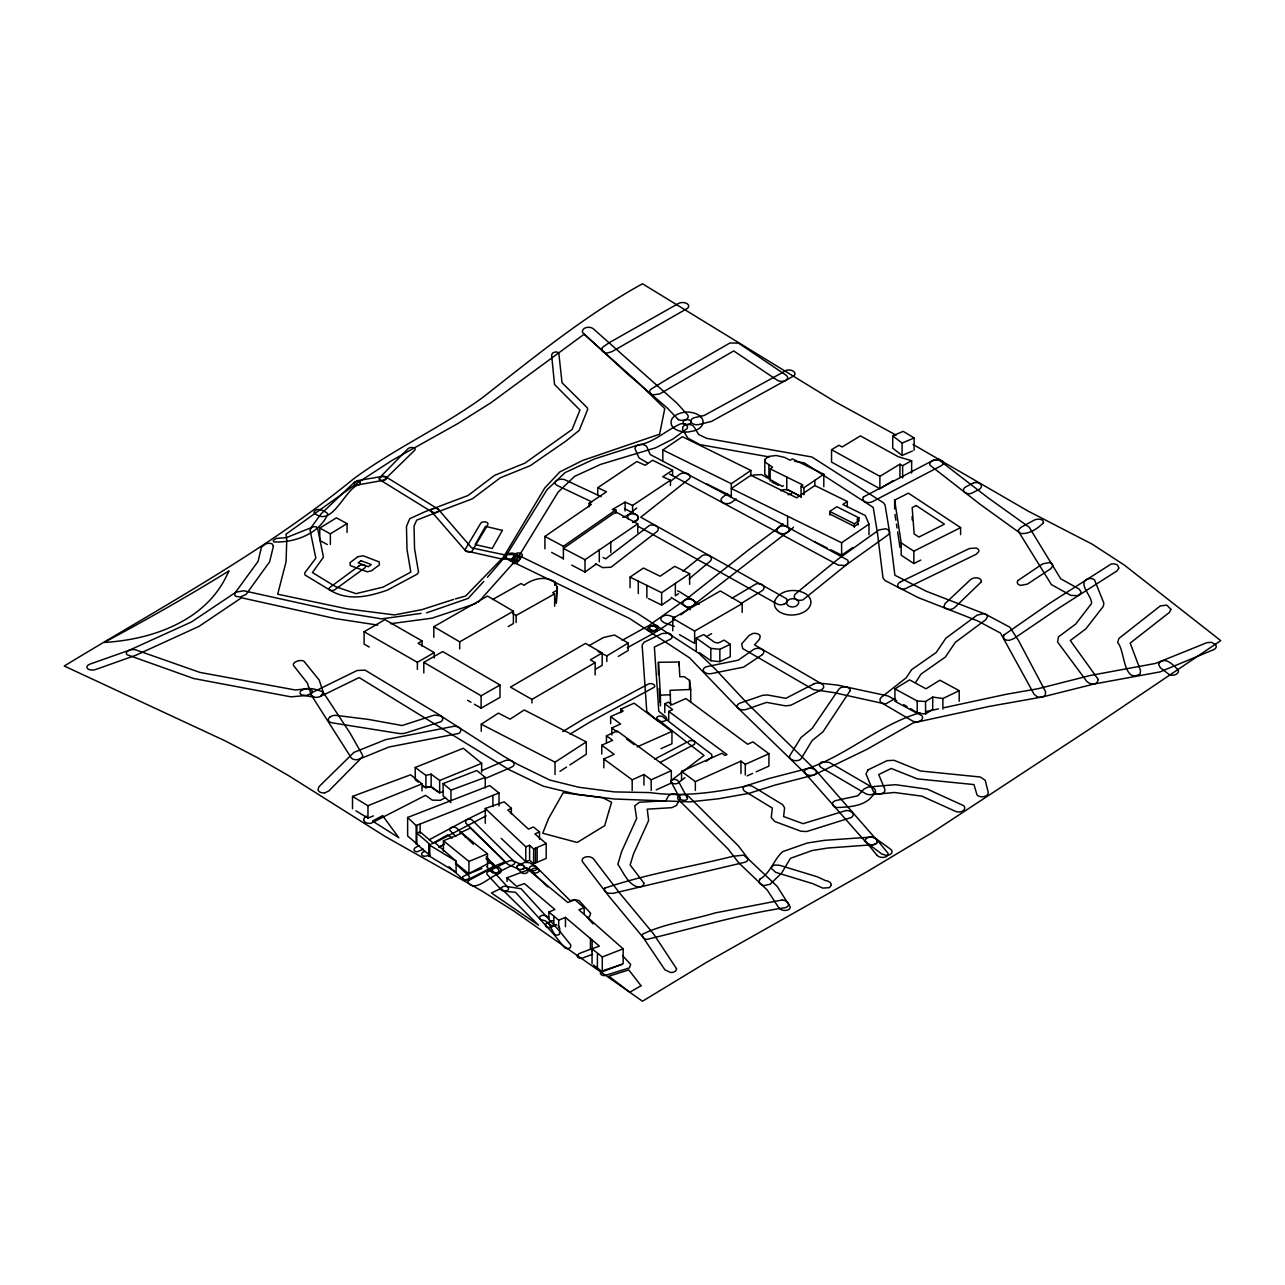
<?xml version="1.0" encoding="UTF-8"?>
<svg xmlns="http://www.w3.org/2000/svg" width="1285" height="1285" viewBox="0 0 1285 1285"><rect width="100%" height="100%" fill="white"/><g stroke="black" fill="none" stroke-linecap="round" stroke-linejoin="round"><path stroke-width="1.5" d="M516.811 867.568L517.389 865.785L524.665 862.38L529.34 862.637L535.733 866.508A3.791 2.458 0.3 0 1 535.941 869.993A3.791 2.458 0.3 0 1 530.577 870.122L526.368 867.552L522.626 869.158A3.791 2.458 0.2 0 1 516.779 867.552L521.244 872.467A3.791 2.458 0.2 0 0 526.529 873.061A3.791 2.458 0.2 0 0 527.396 869.64L522.754 865.11L513.791 861.207L472.109 820.071A3.775 2.409 -5.2 0 0 468.302 819.155L465.829 820.264L465.668 822.962L507.736 864.243L518.289 869.078M823.813 486.629L823.813 474.261L792.347 458.857L790.307 460.239L784.412 457.332L776.092 455.5L768.607 456.432L764.832 459.468L764.768 461.813L772.574 467.242L770.165 468.864L770.165 481.233M516.795 867.471L516.843 866.572A3.791 2.361 -2.4 0 1 519.927 864.709L522.754 865.11A3.791 2.458 0.2 0 1 522.545 869.19M557.064 587.02L556.276 603.034L557.064 587.02L554.718 581.864C545.129 575.503 532.649 578.78 524.039 585.301L521.067 583.535L492.557 599.549M791.688 492.878L791.367 493.97L787.994 494.725M510.563 560.71L512.731 557.867M786.886 601.637C789.247 597.943 795.8 597.605 798.403 601.251L798.756 602.601C797.76 607.853 788.845 608.48 786.581 603.854L786.886 601.653M517.566 558.268L558.108 492.139L574.604 476.349L600.866 464.319L655.639 447.79L673.099 438.94L687.186 428.515A6.056 3.726 -1.2 0 0 681.13 423.648C666.497 429.752 654.242 442.602 637.697 445.156L594.345 458.986L564.982 472.671L546.992 489.73L506.242 555.441L506.37 558.284L512.072 560.581A6.056 3.726 1.3 0 0 517.935 556.71A6.056 3.726 1.3 0 0 511.318 553.128A6.056 3.726 1.3 0 0 505.888 557.24L508.217 559.73L629.714 618.567L689.643 657.888L736.819 706.943L805.277 773.458L866.202 842.607A6.039 3.807 5.5 0 0 873.495 844.663A6.039 3.807 5.5 0 0 877.366 840.695L815.766 770.309L747.179 703.264L714.572 668.345L698.847 653.326L637.103 613.138L515.59 553.947M512.635 557.979L515.076 554.349A3.791 2.329 1.4 0 1 520.007 553.128A3.791 2.329 1.4 0 1 522.079 556.196L518.835 560.597L516.168 561.24A3.791 2.329 1.2 0 1 512.362 558.83A3.791 2.329 1.2 0 1 516.281 556.582A3.791 2.329 1.2 0 1 519.943 559.087L516.586 563.376L512.426 563.569M981.049 582.105L954.787 607.436A6.152 3.887 -8.1 0 1 948.442 609.443L918.422 597.686L885.076 580.563L882.988 577.977L877.446 533.018M506.467 555.136L487.433 577.27M517.341 558.573L478.325 602.247M915.868 682.046L920.943 674.159L945.391 657.02L955.317 642.339L985.691 619.772L987.458 616.848A6.007 3.807 -8.8 0 0 983.7 613.652L977.098 615.146L945.937 638.147L936.155 652.539L911.643 669.646L906.15 677.854L881.269 697.353L879.984 699.088L880.305 701.755A6.023 3.919 -4.7 0 0 886.104 703.714L894.713 698.735M483.786 581.398L468.19 598.392L426.572 612.849M689.162 578.828L709.962 561.416A6.136 4.112 -3.1 0 0 710.685 556.871A6.023 4.032 -3 0 0 702.51 555.409L682.865 571.263M782.902 523.67L778.341 527.412A6.039 3.935 -1.9 0 0 779.288 532.97A6.039 3.935 -1.9 0 0 787.785 532.183L792.347 528.424A6.072 3.871 -1.2 0 0 793.439 527.059M636.734 508.025L627.642 515.317L628.124 519.011M670.336 481.441L679.476 474.39A6.056 3.807 -1 0 1 688.005 473.796A6.056 3.807 -1 0 1 688.808 479.144L640.765 517.229L786.484 598.698A6.136 4.064 -3.7 0 1 783.786 604.255M684.969 777.602L677.918 783.079A3.791 2.184 6.1 0 1 672.665 783.288A3.791 2.184 6.1 0 1 671.621 780.188L704.051 755.403L688.84 743.822A3.791 2.104 5.5 0 1 689.435 740.899A3.791 2.104 5.5 0 1 694.751 741.573L711.713 754.456L711.89 756.961L706.188 761.346M736.128 498.885L731.695 502.274A6.072 3.903 -1 0 1 723.166 502.788A6.072 3.903 -1 0 1 722.539 497.295L727.535 493.504M556.244 924.525L551.538 927.128A3.775 2.49 1.8 0 1 546.751 926.983A3.775 2.49 1.8 0 1 545.916 923.851L550.606 921.2A3.775 2.49 1.8 0 1 553.417 920.799M674.577 619.499L659.173 630.019A6.072 3.678 4.4 0 1 650.628 629.891A6.072 3.678 4.4 0 1 650.13 624.671L688.985 597.027L749.54 549.161L780.429 526.288A6.056 3.871 -1.1 0 1 787.111 526.834L847.586 560.051A6.12 4.016 -2.2 0 1 844.936 565.48L838.254 565.127L669.646 474.101M680.841 614.872L788.781 530.994A6.056 3.871 -1.1 0 0 787.111 526.834L650.226 454.537L646.917 447.051A6.072 3.694 -2.9 0 0 639.512 444.658A6.072 3.694 -2.9 0 0 635.224 449.332L638.998 457.91L647.544 462.953M584.996 559.714L637.745 523.862L615.852 511.944L563.408 548.39L584.996 559.714L584.996 572.066L571.713 565.111M584.996 572.066L596.111 564.131M354.515 482.116L320.897 514.048L310.938 527.782L286.346 537.628L276.13 538.447L273.207 540.535L273.817 541.949C294.297 542.848 318.76 534.223 327.723 514.289L327.579 513.486C324.238 510.723 316.961 506.724 313.958 512.072L314.102 512.876C332.413 529.034 345.183 487.192 359.559 484.525A3.743 2.152 -13 0 0 359.72 482.036L358.724 481.554A3.743 2.152 -13 0 0 354.724 482.068M563.408 558.975L563.408 546.318L615.852 509.872L615.852 513.406M544.92 548.807L544.92 536.439L591.357 504.459L589.092 503.399L589.092 506.933M803.96 494.789L803.96 487.738L823.813 474.261M868.997 524.151L841.611 542.752L731.326 488.525L750.89 475.273L796.732 497.825L814.851 485.537L847.281 501.487L842.848 504.475L865.319 515.542L868.997 524.151L868.997 534.753M830.817 549.803L841.611 555.12L852.887 547.458M662.819 460.544L662.819 449.943L682.383 436.691L750.89 470.455L750.89 475.755M731.326 497.359L731.326 483.706L750.89 470.455M648.507 598.569L661.647 605.058L661.647 592.69L689.643 573.72L674.705 566.348L660.104 576.242L643.464 568.018L630.052 577.11L630.052 587.711M661.647 605.058L670.77 598.874M678.528 593.622L675.348 595.774L675.348 583.406M801.069 496.893L801.069 486.308L802.948 485.039L770.165 468.864M597.75 494.789L597.75 487.722L636.878 461.492L645.118 465.266L652.635 460.255L672.569 470.165L672.569 475.466M672.569 470.165L662.723 476.767L670.449 480.237L670.449 485.537M829.757 514.98L829.757 511.446L836.824 506.74L858.958 517.839L857.175 519.028L858.107 524.874M589.092 503.399L606.472 491.802L597.75 487.722M632.605 512.522L632.605 505.455L670.449 480.237M854.38 527.332L854.38 523.798L858.107 521.341M858.107 523.911L854.38 526.368L829.757 514.016M481.265 731.293L481.265 724.226L498.387 713.127L510.097 719.15L524.248 709.979L586.281 741.911L586.281 754.279L569.833 764.944M555.024 774.55L555.024 762.182L586.281 741.911M559.955 771.353L566.54 767.081M783.352 485.698L782.26 486.389L771.193 480.06M959.188 690.655L942.885 698.51L932.717 697.08L932.717 709.448L925.553 713.882L917.201 713.32L894.922 701.257L894.922 688.889L909.523 679.877L926.003 688.792L939.897 680.215L959.188 690.655L959.188 701.257M894.922 688.889L917.201 700.967L925.553 701.514L932.717 697.08M327.338 544.551L319.772 540.439L319.772 528.071L336.429 517.839L347.046 523.605L347.046 532.44M330.357 544.422L330.357 533.837L347.046 523.605M732.032 598.2L756.126 583.888A6.007 4.08 -2.3 0 1 762.615 584.98L763.772 586.362A6.152 4.176 -2.4 0 1 761.941 590.827L741.284 603.404M562.798 731.567L584.82 718.154L648.122 684.15A3.791 2.184 6.6 0 1 653.455 684.343A3.791 2.184 6.6 0 1 653.84 687.459L590.184 721.929L570.106 734.088M911.643 460.721L898.424 456.817L860.42 435.888L842.109 446.987L838.944 445.236L831.54 449.718L831.54 462.086L879.888 488.702L879.888 476.333L899.934 464.19L902.632 465.668L911.643 460.721L911.643 473.073M879.888 488.702L893.252 480.606M598.103 651.575L606.809 655.912L628.172 643.062L614.519 635.015L603.597 637.488L589.253 645.504M618.31 656.41L628.172 650.467L628.172 643.062M595.164 662.594L531.926 699.425L510.434 687.106L585.494 643.399L602.183 652.957L590.361 659.847L595.164 662.594L595.164 674.962M595.437 669.26L602.183 665.325L602.183 652.957M369.261 647.062L364.105 644.106L364.105 631.738L384.954 619.643L422.058 640.958L418.059 643.287L434.218 652.571L434.218 657.872M417.384 669.405L417.384 662.337L434.218 652.571M672.762 630.758L672.762 618.406L720.307 590.971L742.184 603.629L742.184 612.463M679.492 634.662L694.639 643.432L694.639 631.063L742.184 603.629M706.525 636.573L711.617 633.634M632.605 505.455L625.136 502.13L612.206 509.583L615.852 509.872M433.8 637.312L433.8 626.711L487.513 596.063L513.406 611.21L513.406 623.562L508.217 626.534M423.809 672.938L423.809 662.353L442.699 651.559L500.01 685.001L500.01 697.37L481.104 708.163L474.358 704.228M433.8 626.711L459.709 641.841L513.406 611.21M423.809 662.353L481.104 695.795L500.01 685.001M431.535 844.036L447.774 834.768L452.047 838.173M438.763 847.602L443.662 844.839M512.779 613.475L516.152 615.467L554.654 593.847L554.654 606.215M435.294 842.51L486.196 815.83M439.47 846.831L444.465 844.036M556.276 590.666L552.678 592.674L554.654 593.847M418.91 845.514L414.493 848.229L414.075 850.14A3.759 2.442 -6.7 0 0 417.191 851.746L423.408 849.176M429.238 839.731L466.712 819.653M654.707 759.098L686.816 742.248L657.615 719.263A3.775 2.072 6.9 0 1 657.294 716.901A3.823 2.104 6.8 0 1 662.45 716.532L694.783 741.59L694.559 744.32L660.072 762.455M602.263 970.85L600.32 973.195A3.823 2.458 6.2 0 0 604.512 975.636L629.345 967.942L630.678 964.409L622.518 955.558M445.558 797.583L440.289 800.314L432.338 800.137L425.528 795.351L371.108 823.235A6.023 4.032 -5.9 0 1 363.912 820.537M497.472 872.676L513.197 864.757A3.791 2.377 -2.6 0 0 514.016 861.432A3.791 2.377 -2.6 0 0 508.715 861.062L493.006 869.029A3.791 2.377 -4.5 0 0 492.075 872.338A3.791 2.377 -4.5 0 0 497.231 872.788A3.791 2.377 -4.5 0 0 498.516 869.511L486.18 856.838M894.649 508.94L894.649 500.106L908.399 493.167L960.602 527.605L960.602 534.672M894.649 500.106L901.17 542.832L913.844 551.185L960.602 527.605M901.17 542.832L901.17 555.2L913.844 563.553L920.767 560.067M466.728 819.653L486.549 809.839M485.264 823.316L485.264 808.474L504.218 801.856L511.366 808.297L507.848 810.048L528.424 829.114L533.387 826.978L539.507 831.845L539.507 839.266M320.527 696.39L359.141 677.564L509.005 769.651L543.234 786.179L576.612 794.291L614.455 799.013L689.933 801.872L718.299 798.804L749.043 793.343L775.208 785.039L813.309 775.176M627.305 647.72L655.655 632.124A6.072 3.678 4.3 0 0 655.543 626.919A6.072 3.678 4.3 0 0 646.997 626.566L622.181 640.315M730.249 644.331L724.226 640.123L718.154 643.014L714.637 642.355L703.682 634.581L696.277 638.067L710.83 648.379L719.857 649.311L730.249 644.331L730.249 656.699L719.857 661.663L710.83 660.731L699.522 652.716M900.416 581.912L969.436 548.486L976.166 548.053A6.023 3.71 -8.2 0 1 978.72 551.683L976.118 554.317L904.913 588.915A6.039 3.935 -3.9 0 1 898.167 586.827A6.039 3.935 -3.9 0 1 900.383 581.96M484.83 778.694L511.494 767.209A6.072 3.839 1.1 0 0 513.068 761.909A6.072 3.839 1.1 0 0 504.636 760.8L481.506 770.711M459.645 833.001L470.455 828.07L505.182 861.769L493.954 866.347L486.019 858.509M539.507 831.845L534.865 833.965L546.189 843.554L546.189 858.396L533.628 863.825L529.597 860.147L529.597 845.305L525.79 846.799L485.264 808.474M632.622 522.449L637.36 519.943L638.243 516.939L637.328 515.51A6.039 3.935 -1.1 0 0 631.096 513.92L622.775 517.309M606.456 742.859L606.456 735.791L617.202 730.924L671.316 770.679L671.316 783.047L656.217 789.889M601.765 754.054L601.765 745.22L612.624 740.321L606.456 735.791M603.822 767.836L603.822 759.001L614.15 754.343L601.765 745.22M603.822 759.001L632.188 779.834L643.962 774.502L651.174 779.802L651.174 790.404M651.174 779.802L671.316 770.679M806.595 768.88C846.863 755.58 879.775 724.29 920.06 712.789M814.353 774.807L867.407 749.091L913.217 722.893L989.659 706.332L1042.087 697.032L1094.306 683.973L1159.857 671.943L1213.458 649.744A6.072 3.759 -3.8 0 0 1215.337 644.476L1211.53 642.355L1206.968 642.645L1155.552 663.413L1090.435 675.444L1037.975 688.744L1006.492 694.237L944.138 707.666M668.714 720.21L668.714 711.376L672.649 709.609L664.763 703.762L668.361 702.156L671.91 704.79L685.869 698.526L747.629 744.256L752.914 741.879L768.928 753.733L768.928 766.101L756.206 771.819M681.564 780.22L681.564 771.385L721.961 753.251L724.965 755.484L727.005 754.568L668.714 711.376M681.564 771.385L695.346 781.617L740.963 761.122L745.3 764.35L745.3 774.951M745.3 764.35L768.928 753.733M747.115 775.899L752.576 773.458M620.703 712.693L620.703 709.159L634.099 703.184L671.943 731.39L671.943 743.758L660.988 748.641M611.853 734.988L611.853 727.92L620.607 724.017L610.648 716.596L623.193 711.007L620.703 709.159M637.248 746.858L671.943 731.39M529.597 845.305L533.628 848.983L546.189 843.554M912.414 451.035L902.086 455.468L892.722 448.192L892.722 435.824L903.194 431.342L914.133 437.944L914.133 450.312M892.722 435.824L902.086 443.1L914.133 437.944M548.872 919.45L548.872 912.029L554.879 909.491L524.409 883.598L516.618 886.377L507.061 877.767L528.344 869.8L567.793 902.488L574.941 899.789L584.161 907.82L584.161 913.378M443.437 851.361L443.437 840.776L461.974 833.162L487.481 853.818L487.481 866.186M481.666 763.338L463.291 748.272L415.232 767.45L425.897 775.417L431.15 774.148L439.663 780.493L481.666 763.338L481.666 772.173M422.845 785.504L425.897 787.785L431.15 786.516L439.663 792.861L443.309 791.367M498.998 792.973L489.713 785.569L407.634 817.453L416.147 825.596L498.998 792.973L498.998 805.952M443.437 840.776L468.945 861.432L487.481 853.818M455.436 862.861L468.945 873.8L481.923 868.467M352.508 808.763L352.508 796.411L367.96 805.727L421.994 783.882L421.994 790.934M355.945 810.835L367.96 818.095L373.373 815.911M548.872 912.029L558.686 920.156L565.448 917.426L599.372 946.113L592.048 948.828L592.048 963.67M592.626 954.257L581.591 958.401A3.823 2.458 6.2 0 1 577.158 956.168L578.796 953.695L591.421 948.86M501.182 838.366L525.79 861.641L528.328 860.645M592.048 948.828L602.279 956.972L623.145 948.844L623.145 963.686L602.279 971.797L593.397 964.971M407.634 817.453L407.634 835.989L416.854 843.86M450.955 802.515L443.1 795.945L443.1 783.577L476.88 770.502L485.264 777.393L485.264 787.978M428.756 844.647L429.768 844.261L429.768 855.392L428.756 855.778L428.756 844.647L456.111 861.143L456.111 872.258L428.756 855.778M436.82 512.249L472.414 498.805L500.283 477.795L530.239 465.684L566.075 440.948L579.23 430.379L587.679 409.449L587.261 407.747L562.043 382.753L558.798 353.134A3.759 2.474 -6.6 0 0 555.152 351.994L552.55 353.086L551.618 355.078L554.542 384.504L579.953 410.043L572.098 429.479L524.826 463.194L494.645 475.322L468.013 495.496L425.062 511.703L409.754 518.69L406.462 526.497L406.992 549.418L410.814 572.082L383.235 587.068L356.025 593.654L335.546 586.651L312.448 572.548L323.467 557.144L317.524 527.99L316.126 526.818A3.967 2.168 -15.1 0 0 311.934 527.38L309.99 529.822L315.837 558.204L304.641 573.014L305.011 574.989L329.683 589.976C348.219 601.428 368.104 596.754 387.363 590.136L417.175 574.17L418.541 572.291L414.557 548.647L414.043 526.127L416.661 520.168L436.788 512.265M973.709 482.791L965.822 486.822A6.039 3.903 -4.4 0 0 964.168 491.802A6.039 3.903 -4.4 0 0 971.203 493.456L979.074 489.44A6.12 3.951 -4.3 0 0 980.728 484.445A6.12 3.951 -4.3 0 0 973.612 482.758M587.277 917.602L589.51 916.751L590.682 913.33L579.037 900.56L573.929 899.58L570.379 900.833L536.327 866.973A3.791 2.458 0.3 0 0 531.091 866.251A3.791 2.458 0.3 0 0 530.014 869.64L532.247 871.889M352.508 796.411L410.654 774.775L421.994 783.882M443.1 783.577L450.955 790.147L485.264 777.393M584.161 907.82L578.909 909.78L623.145 948.844M604.062 970.271L622.117 964.457M324.993 792.781L328.896 790.885L360.796 758.535L388.953 747.019L458.649 733.462A6.12 4.08 0.3 0 0 459.452 727.76A6.023 4.032 -0.1 0 0 453.011 726.459L385.58 739.662L353.905 752.384L318.969 786.709L317.973 789.809L318.825 791.255A6.007 4.048 -4.7 0 0 324.993 792.781M453.653 599.404L422.01 609.62L394.543 614.921L347.079 608.865L277.705 594.2L286.057 561.754L286.78 539.668L285.945 534.207L359.382 481.634L392.198 460.303L457.846 423.568L490.661 402.944L584.049 334.277L637.874 382.271L664.763 408.566L659.59 434.201L582.635 460.464L559.875 471.884L544.808 487.914L503.511 557.064L465.652 596.015L455.372 598.922M476.125 603.468L431.872 618.197L390.56 623.707M429.961 855.312L424.692 856.26A3.759 2.377 -7.9 0 1 421.689 853.69A3.839 2.425 -7.8 0 1 424.644 851.537M925.586 711.617L938.468 708.902M846.124 810.498L803.093 823.669L783.625 816.553L784.589 807.799L782.597 804.619L753.187 786.741A6.104 3.566 6.2 0 0 746.521 785.697L744.625 786.388A6.039 3.534 6.6 0 0 745.075 791.448L772.301 808.072L771.257 817.549L774.775 821.5L801.005 831.25L806.739 831.523L850.333 817.838A6.039 3.839 5.2 0 0 852.79 813.357A6.039 3.839 5.2 0 0 846.205 810.546M421.014 613.411L381.79 618.872L341.344 612.319L243.797 590.779L235.974 592.144L191.513 621.94L129.191 650.258L90.127 664.056A6.072 3.277 -5.6 0 0 87.605 668.666A6.072 3.277 -5.6 0 0 95.781 669.469L135.921 655.221L199.111 626.309L241.532 597.782L334.951 618.519L377.726 625.088M782.34 899.95L715.006 912.96C691.185 920.221 664.714 923.433 642.58 934.163A6.136 4.08 5.2 0 0 646.58 939.463C692.229 928.621 738.12 914.743 784.958 907.724A6.007 3.871 8.1 0 0 788.556 904.335L777.104 886.297L748.866 859.553L738.313 845.835L688.68 796.507A6.072 3.518 6 0 0 680.279 794.965A6.072 3.518 6 0 0 678.592 799.752L728.049 848.951L738.843 862.958L767.225 890.007L778.646 907.612M752.962 475L761.668 474.631L769.731 479.225M690.72 701.851L690.72 689.499L670.079 690.318L670.641 705.337M690.72 689.499L689.531 680.359L684.246 676.681L679.813 676.745L679.026 662.016L658.418 662.321L660.426 695.153L670.641 694.735M423.006 786.645L430.925 786.934L437.719 791.721M504.138 891.196L515.526 892.32L553.369 933.777L564.131 947.125A3.823 2.425 5.5 0 0 567.858 948.587L570.395 947.752L570.765 944.973L559.907 931.416L521.1 888.738L505.439 886.313A3.791 2.458 -1.4 0 0 500.989 888.963A3.791 2.458 -1.4 0 0 505.856 891.099A3.791 2.458 -1.4 0 0 508.057 887.485L493.874 871.937A3.791 2.393 -4.9 0 0 488.718 871.31A3.791 2.393 -4.9 0 0 487.32 874.651L501.503 890.023M686.576 424.532L683.797 423.6L682.961 422.01L683.893 420.532L687.427 419.633A4.08 2.506 -0.9 0 1 690.479 420.902L690.88 421.641A4.08 2.506 -0.9 0 1 686.463 424.58M769.394 456.962L700.068 444.658L687.844 438.153L682.64 429.608L682.817 426.732L684.214 425.544A6.056 3.726 -1 0 1 694.012 426.861L698.622 434.459L706.702 438.362L811.895 456.994L883.486 502.821L885.06 505.005L889.509 531.926L894.874 575.23L926.164 591.196L985.434 614.166L1009.849 627.208L1018.619 640.701L1045.524 691.539L1045.364 694.864L1043.982 696.213A5.991 4.208 2 0 1 1037.332 696.855M794.499 461.235L804.153 462.825L873.222 507.43L877.446 532.97M675.075 617.587L669.854 615.708A6.072 3.951 0 0 0 663.14 616.077A6.072 3.951 0 0 0 661.116 620.269L663.976 622.647L674.288 626.373M548.583 917.072L545.29 915.691A3.823 2.538 1.6 0 0 540.102 916.43A3.823 2.538 1.6 0 0 541.37 919.932C550.831 920.445 550.606 930.726 555.489 934.95A3.759 2.506 2.8 0 0 559.521 934.243L559.778 928.332L558.172 925.264M313.845 697.096L311.339 695.153L307.372 683.058L293.719 665.759A5.991 3.148 -10.8 0 1 295.213 662.064L297.204 661.133A6.216 3.245 -11 0 1 303.774 661.036L319.194 680.038L323.274 692.503L320.575 696.358A6.184 3.534 -10.3 0 1 313.797 697.08L312.175 696.293A6.007 3.405 -9.8 0 1 312.367 692.422L357.166 670.497L365.02 670.111L436.868 713.352L502.772 755.708L516.859 763.965L549.771 780.059L578.796 787.255L614.262 791.897L650.017 792.604C681.468 796.973 712.886 792.925 743.726 786.532L768.783 778.582L807.655 768.51A6.072 3.614 4 0 1 816.537 772.012A6.072 3.614 4 0 1 808.008 775.048A6.072 3.614 4 0 1 806.595 768.896M601.155 496.669L564.982 479.819A6.072 3.405 -3.9 0 0 556.437 480.702A6.056 3.437 -3.2 0 0 557.321 485.521L591.919 501.953M814.626 541.852L827.219 548.036M801.069 486.308L803.96 487.738M771.835 482.052L778.469 485.328M801.149 496.524L786.773 489.424L786.773 477.056M662.819 449.943L731.326 483.706M706.734 483.947L731.326 496.074M630.052 577.11L661.647 592.69M829.757 511.446L854.38 523.798M481.265 724.226L555.024 762.182M624.478 508.555L636.139 514.675A6.104 4 -1.5 0 1 638.115 518.883L637.007 520.264A6.039 3.951 -0.8 0 1 632.927 521.758M896.111 435.165L835.25 401.836L642.5 283.776C584.691 315.66 533.677 357.599 481.875 398.125C440.691 427.728 394.158 448.818 353.375 479.032C264.132 552.004 162.328 606.343 64.25 666.015L224.875 740.722L257 757.427L289.125 775.963L385.5 836.696L481.875 890.955L514 911.129L642.5 1001.224L706.75 962.208L867.375 871.503L931.625 832.905L1092.25 727.342L1220.75 640.637L1124.375 565.095L1092.25 544.197L1028 511.028L913.025 444.433M1037.332 696.855L1034.168 694.366L1000.501 633.071L977.58 620.848L944.732 607.95L943.945 606.568L945.085 603.581L970.336 579.824A6.152 3.871 -8.2 0 1 977.869 577.993A6.152 3.871 -8.2 0 1 981.146 582.185M544.92 536.439L563.408 546.318M551.634 552.389L563.408 558.686M319.772 528.071L330.357 533.837M603.067 557.465L605.653 558.879L649.471 525.437A6.023 4.032 -0.5 0 1 656.153 525.951L657.599 527.203A6.136 4.128 -0.9 0 1 656.78 531.733L611.017 567.231L602.665 567.617L595.517 563.697M831.54 449.718L879.888 476.333M801.326 497.006L789.456 490.485L785.087 489.569A6.072 3.807 -1.2 0 0 780.911 490.886M364.105 631.738L417.384 662.337M672.762 618.406L694.639 631.063M637.681 526.047L777.12 603.982A6.039 4 -3.8 0 0 783.802 604.255M896.818 700.678L888.08 695.988L837.579 685.098L820.553 683.235L754.536 644.877L759.612 639.111L760.222 636.059A6.039 3.951 -3.3 0 0 752.801 633.505L749.187 635.433L741.67 643.849L742.714 648.572L813.534 689.692L833.515 692.535L882.393 703.313L912.334 720.885A6.023 4.064 -3.5 0 0 918.952 721.479A6.152 4.144 -3.5 0 0 922.1 715.938L910.455 708.597M903.644 704.63L907.049 706.621M467.628 700.293L470.985 702.252M693.081 600.175L679.556 591.742A6.072 3.919 -0.2 0 0 677.564 590.907M671.139 597.413L684.664 605.877M437.912 508.972L385.853 476.815A3.855 2.104 -9 0 0 380.553 477.008A3.759 2.056 -9.2 0 0 379.252 479.417L431.985 511.992M693.354 600.352L699.152 604.48M684.391 605.701L690.173 609.829M875.76 838.559L890.328 849.032A6.088 3.855 4.8 0 1 892.015 851.875A6.039 3.823 5 0 1 885.815 855.296L881.574 853.866L865.721 841.964A6.039 3.791 5.7 0 1 868.756 837.322A6.039 3.791 5.7 0 1 876.595 839.362M626.454 738.923L634.164 744.593M678.335 419.585L666.899 407.65L627.449 373.903L582.571 332.478A6.168 4.144 -5.7 0 1 584.868 328.06A6.039 3.823 -0.9 0 1 593.333 328.799L677.099 403.313L687.523 414.83A6.056 3.726 -1.1 0 1 686.029 419.472A6.056 3.726 -1.1 0 1 678.335 419.585M418.284 782.099L415.232 779.818L415.232 767.45M611.853 727.92L617.202 732.113M429.768 844.261L416.854 833.098L420.131 831.829L433.061 842.992L434.571 842.398L456.111 861.143M429.768 855.392L416.854 844.229L416.854 825.323M767.514 476.574L764.768 474.181L764.832 459.468M449.043 866.716L462.552 878.844A3.807 2.361 -5.8 0 0 467.804 879.181A3.807 2.361 -5.8 0 0 468.88 875.84L455.918 864.082M473.41 844.293L456.528 827.974L454.183 827.026A3.823 2.425 -5.3 0 0 449.557 830.03L455.886 836.519M532.263 871.905L547.731 886.907M486.774 866.749L491.962 872.21M588.353 918.759L593.124 923.867M438.346 509.342L471.659 547.876L503.993 554.735L511.639 554.526A3.791 2.329 1.3 0 1 515.671 556.742A3.791 2.329 1.3 0 1 512.153 559.184L502.339 559.152L465.555 550.799L431.535 511.607M876.643 839.362L888.16 853.401A6.039 3.839 5 0 1 884.096 857.32A6.039 3.839 5 0 1 876.948 855.2M876.9 855.151L865.367 841.033M788.026 902.777L790.227 906.905A6.007 3.871 8.1 0 1 786.645 910.31L784.348 910.439A6.007 3.871 8.1 0 1 778.79 907.676M602.039 350.628L602.279 347.544L608.753 342.95L678.609 303.388A6.056 3.566 1 0 1 687.17 303.742A6.056 3.566 1 0 1 686.72 308.769L611.805 351.721L607.436 352.973A6.023 3.919 -5.1 0 1 602.039 350.628M894.954 514.418L895.838 520.232M896.432 524.119L897.026 528.007M897.621 531.894L899.982 547.426M642.339 647.833L646.773 711.456L657.615 720.885A6.104 3.389 6.8 0 0 665.871 720.291A6.039 3.325 6.6 0 0 665.373 716.532L658.787 711.28L654.37 647.046L670.127 639.352A6.056 3.662 3.1 0 0 668.842 633.264L662.16 633.489L644.219 642.163L642.147 645.006L642.323 647.64M659.157 688.423L659.783 700.213M942.885 698.51L942.885 709.111M925.553 701.514L925.553 713.882M917.201 700.967L917.201 713.32M913.844 551.185L913.844 563.553M912.173 516.377L912.173 519.911M902.632 465.668L902.632 478.036M902.086 443.1L902.086 455.468M899.934 464.19L899.934 476.558M858.958 517.839L858.958 521.373M847.281 501.487L847.281 506.772M841.611 542.752L841.611 555.12M814.851 480.333L814.851 485.634M787.625 516.217L787.625 526.818M768.896 465.427L768.896 477.779M740.963 761.122L740.963 773.49M719.857 649.311L719.857 661.663M710.83 648.379L710.83 660.731M696.277 638.067L696.277 650.419M695.346 781.617L695.346 790.452M689.643 573.72L689.643 584.322M689.531 680.359L689.531 689.194M679.026 662.016L679.026 665.55M664.763 703.762L664.763 712.597M660.426 695.153L660.426 705.754M659.992 691.764L659.992 702.365M658.418 662.321L658.418 674.689M646.869 585.398L646.869 597.766M643.962 774.502L643.962 785.103M638.292 581.173L638.292 593.541M637.745 523.862L637.745 532.697M632.188 779.834L632.188 790.436M625.136 502.13L625.136 510.964M610.777 541.868L610.777 552.47M610.648 716.596L610.648 723.664M606.809 655.912L606.809 661.47M602.279 956.972L602.279 971.797M599.292 549.482L599.292 561.85M597.413 954.032L597.413 968.874M592.144 939.785L592.144 950.9M590.441 938.291L590.441 949.422M565.448 917.426L565.448 926.71M558.686 920.156L558.686 927.577M554.718 581.864L554.718 585.398M553.867 916.173L553.867 925.457M537.146 847.554L537.146 862.396M535.443 848.212L535.443 863.038M533.628 848.983L533.628 863.825M531.926 699.425L531.926 702.959M525.79 846.799L525.79 861.641M516.152 615.467L516.152 622.534M511.366 808.297L511.366 813.855M507.061 877.767L507.061 881.478M492.91 795.463L492.91 806.595M481.104 695.795L481.104 708.163M468.945 861.432L468.945 873.8M459.709 641.841L459.709 648.909M450.955 790.147L450.955 800.748M439.663 780.493L439.663 792.861M431.15 774.148L431.15 786.516M425.897 775.417L425.897 787.785M422.058 640.958L422.058 646.259M420.131 824.038L420.131 833.322M416.147 825.596L416.147 844.149M367.96 805.727L367.96 818.095M556.276 924.734A6.811 4.497 1.8 0 1 555.345 925.216A3.775 2.49 1.8 0 1 550.574 925.136A3.775 2.49 1.8 0 1 549.627 922.036A6.811 4.514 1.8 0 1 551.458 920.751M700.839 416.87A16.239 10.071 -1 0 0 690.029 412.228C682.367 410.991 667.188 415.987 671.959 425.961A16.175 10.007 -2.1 0 0 677.34 430.218L678.833 430.796A16.528 10.119 -1.6 0 0 684.584 431.937A16.062 9.798 -1.5 0 0 688.407 431.937L694.559 430.732A16.062 9.798 -0.9 0 0 700.293 427.503L701.273 426.491A15.998 9.814 -0.4 0 0 703.007 421.03L702.702 419.826A16.079 9.895 -0.6 0 0 700.823 416.87M782.485 900.046A6.007 3.871 8.1 0 1 788.042 902.825M463.564 835.298A3.791 2.377 -5.3 0 1 465.379 837.579M363.912 820.537A6.168 4.144 -5.9 0 1 366.402 816.136M1098.289 679.476L1096.988 682.704L1095.173 683.732L1090.563 683.877L1086.949 681.612L1057.523 641.938L1058.487 636.846L1075.69 624.076L1091.511 603.564C1092.491 596.433 1076.461 582.587 1088.17 578.7A6.023 3.967 -3.3 0 1 1094.547 579.904L1103.847 603.131L1103.301 606.375L1085.905 628.815L1070.309 640.524L1098.289 679.476M643.865 883.02L643.657 884.562A6.023 3.967 5.9 0 1 638.468 887.1C628.172 885.044 623.129 871.824 617.844 864.291L621.683 851.441L636.653 818.497L634.694 805.823L639.48 802.242L665.839 800.732L668.361 796.138A6.072 3.518 6 0 1 675.942 794.355A6.072 3.518 6 0 1 679.942 799.045L676.36 805.566L671.814 807.671L647.254 809.164L648.636 820.505L633.441 854.091L630.148 864.966L643.865 883.02M354.114 482.742L354.403 484.381L356.636 485.104L384.665 480.092A3.759 2.072 -8.7 0 0 386.223 477.104L382.512 476.398L357.358 480.654L354.114 482.742M774.598 601.332L774.534 605.363A18.408 12.207 -4.3 0 0 779.85 612.062A18.135 11.983 -3.8 0 0 784.75 614.134A18.536 12.175 -3.6 0 0 790.371 615.017L792.363 615.017A18.247 11.95 -3.5 0 0 801.856 613.009A18.456 12.127 -3.4 0 0 806.402 610.359A18.424 12.24 -2.6 0 0 809.534 606.889L810.176 605.62A18.424 12.24 -2.6 0 0 810.883 601.476A18.504 12.288 -2.7 0 0 806.129 594.12C796.363 587.807 779.24 589.478 774.598 601.332M1170.876 609.315L1169.398 612.431L1130.19 643.094L1140.566 670.658L1140.004 674.015C1123.058 683.989 1124.953 649.792 1117.629 642.548L1118.898 638.468L1160.275 605.942L1166.764 605.106L1170.876 609.315M273.432 546.157L269.593 561.866L246.094 594.377L240.488 596.931L236.215 596.465L234.898 595.565L234.898 593.156L258.092 561.368L261.417 547.249L265.818 543.828A6.28 3.309 -13 0 1 272.211 543.957L273.432 546.157M676.504 968.681L676.151 970.207A6.023 3.951 5.3 0 1 670.722 972.52L664.955 969.886L642.998 937.279L608.56 895.79L582.78 862.09A6.056 3.807 2.8 0 1 585.382 857.031A6.056 3.807 2.8 0 1 593.541 858.926L619.097 892.384L653.599 933.954L676.504 968.681M604.705 888.192L604.384 889.445A6.12 4.048 3.3 0 0 608.303 893.236L612.945 893.364L744.481 862.363A6.007 3.823 8.9 0 0 747.854 858.942L743.758 855.151L733.109 856.26C690.591 866.861 645.648 874.169 604.705 888.192M1003.617 635.24L1003.746 638.308A6.007 3.951 -6.6 0 0 1009.448 640.283L1013.672 638.725L1057.732 608.817L1116.954 570.925L1118.994 568.05L1117.5 565.143A6.023 4.032 -2.3 0 0 1110.995 564.131L1049.154 603.629L1003.617 635.24M608.688 811.975L604.721 825.629L577.206 842.478L542.736 833.242L548.47 818.722L563.232 792.668L602.858 797.76L611.612 802.274L608.688 811.975M850.252 690.543L822.962 731.84L812.104 740.578L801.23 758.552A6.072 3.614 4.2 0 1 793.504 760.383A6.072 3.614 4.2 0 1 789.825 755.596L800.989 737.542L812.088 728.499L838.623 689.531A6.104 3.935 -4.5 0 1 845.482 686.897A6.104 3.935 -4.5 0 1 850.333 690.575M1159.198 662.771L1158.668 664.425L1160.307 667.686L1169.896 675.075A6.088 3.807 -4.4 0 0 1176.53 674.047A6.088 3.807 -4.4 0 0 1178.056 669.87C1173.623 665.389 1165.623 656.314 1159.198 662.771M831.331 885.076L829.419 887.646L822.882 888.112L812.779 883.662L775.562 872.29L771.466 868.467A6.007 3.823 8.5 0 1 774.823 865.03L779.449 865.255L817.389 876.836L825.5 880.578A6.152 3.919 7.3 0 1 830.961 883.55L831.331 885.076M1017.865 580.563L1017.27 582.057A6.007 3.759 -9 0 0 1020.659 585.382L1027.325 584.145L1050.728 568.725L1052.768 565.898A6.007 3.759 -9 0 0 1049.379 562.573L1042.697 563.826L1017.865 580.563M227.959 572.869C207.158 620.43 152.706 639.705 104.165 642.436C146.442 619.772 187.321 596.674 228.088 571.423L229.051 570.829L227.959 572.869M868.05 769.86L865.962 773.843L873.077 790.885A6.056 3.935 2.2 0 0 880.514 793.841A6.056 3.935 2.2 0 0 884.755 789.102L878.699 774.55L891.228 768.462L917.394 778.871L973.982 784.589L977.018 794.965A6.039 4 -1 0 0 985.37 796.17A6.12 4.064 -1.1 0 0 988.149 792.058L985.226 780.284L980.246 777.007L920.558 771L894.039 760.302L887.068 760.656L868.05 769.86M468.607 880.514L467.82 881.976C474.631 893.557 490.308 875.776 498.869 873.752A6.056 3.839 -4.5 0 0 500.7 868.917A6.056 3.839 -4.5 0 0 493.729 867.182L468.607 880.514M863.504 496.926L862.717 498.339L863.873 501.118A6.039 3.855 -2 0 0 872.354 501.712L941.086 465.796A6.104 3.887 -5 0 0 943.27 461.588L939.271 459.195L933.729 460.03L863.504 496.926M502.403 530.368L492.219 548.47L475.177 544.551L485.521 526.368L502.403 530.368M463.002 876.579L462.471 877.494A3.791 2.377 -6.1 0 0 464.222 879.791A3.791 2.377 -6.1 0 0 468.415 879.406L492.251 867.198A3.791 2.425 -4.8 0 0 493.472 864.146A3.791 2.425 -4.8 0 0 489.151 863.022L463.002 876.579M1043.388 522.818C1038.023 528.392 1029.43 534.142 1021.238 533.5A6.023 3.646 -9.1 0 1 1018.443 530.03L1020.884 527.38L1033.879 520.297A6.152 3.678 -9.7 0 1 1040.593 519.413A6.007 3.614 -10 0 1 1043.388 522.818M474.486 547.137L472.527 550.478A3.791 2.265 0 0 1 467.708 551.859L466.423 551.442A3.791 2.201 -2.4 0 1 465.395 549.097L480.622 523.397A3.791 2.249 -1.7 0 1 485.457 521.919A3.791 2.249 -1.7 0 1 487.754 524.762L474.486 547.137M379.621 477.731L379.926 480.06A3.855 2.104 -9 0 0 383.846 480.365L414.67 450.296A3.791 2.024 -4.5 0 0 413.24 447.63A3.791 2.024 -4.5 0 0 408.084 448.674L379.621 477.731M759.74 879.245L759.033 882.169A6.168 3.983 8.5 0 0 764.013 885.574L770.101 884.273L781.698 872.965L790.468 858.316L812.313 850.493L827.781 848.036L872.708 844.743A6.039 3.791 5.1 0 0 877.334 841.932A6.104 3.807 5.4 0 0 870.041 837.145L824.681 840.326L807.269 843.024L782.758 851.602C773.875 859.231 770.839 872.917 759.74 879.245M873.414 794.499C865.769 806.498 849.016 807.076 836.294 807.542A6.072 3.775 5.2 0 1 832.455 803.864A6.072 3.775 5.2 0 1 836.085 800.507L857.866 795.784L864.098 788.878L868.339 787.03L895.372 784.669L927.545 789.215L963.766 805.743A6.12 4.064 -0.9 0 1 963.718 810.241L962.031 811.365A6.039 3.919 0.7 0 1 955.301 811.269L921.795 796.122L894.312 792.492L873.414 794.499M329.908 717.046L328.671 718.395A6.039 3.662 -7.5 0 0 332.253 722.845L400.165 733.655L404.646 733.333L440.98 721.688A6.136 4.128 -0.4 0 0 440.884 715.89L434.33 715.102L402.093 725.527L368.65 719.455L336.461 715.424A6.152 3.775 -8.7 0 0 329.908 717.03M301.638 690.334L300.674 691.169A6.023 3.405 -9.3 0 0 301.589 694.864L312.48 696.936L351.014 757.508A6.023 3.919 -6.2 0 0 356.459 759.724L358.804 759.323A6.152 4.016 -6.3 0 0 362.739 755.468L350.034 733.044L322.985 691.94C316.656 689.451 308.014 686.527 301.638 690.334M805.631 585.494L795.656 593.815A6.136 4.08 -3.6 0 0 794.901 598.328A6.023 4 -3.4 0 0 803.077 599.774L846.703 564.549L887.871 535.09A6.088 3.919 -2.6 0 0 885.654 528.777L879.085 529.902L866.186 538.993L837.563 559.505L805.631 585.494M793.568 376.039L711.488 421.432L698.944 424.516A6.056 3.726 -1 0 1 691.234 422.315A6.056 3.726 -1 0 1 694.96 417.529L704.276 415.44L786.886 370.128A6.072 3.678 2.6 0 1 793.407 371.317A6.072 3.678 2.6 0 1 794.387 375.381L793.568 376.039M357.921 556.646L350.002 562.653L350.291 565.609L367.446 571.825L371.526 570.733L379.444 564.854L379.155 561.914L363.269 555.811L357.921 556.646M361.037 560.694L358.162 562.862L368.426 566.733L371.285 564.597L361.037 560.694M358.917 565.978L329.94 587.374A3.743 1.992 -10.4 0 0 329.329 589.703L330.197 590.217A3.871 2.056 -10.3 0 0 334.373 590.024L364.522 568.115A3.743 2.072 -10.4 0 0 365.133 565.705L364.265 565.159A3.871 2.152 -10.6 0 0 360.089 565.336L358.917 565.978M762.166 654.756L743.678 667.108L711.264 673.613A6.056 3.694 2 0 1 703.586 671.139A6.056 3.694 2 0 1 707.344 666.529L738.329 660.153L753.315 649.616A6.072 3.871 -1.7 0 1 761.876 649.278A6.072 3.871 -1.7 0 1 762.15 654.74M668.361 378.497L651.527 388.841A6.056 3.71 -4.8 0 0 653.053 394.864L659.703 393.933L733.719 350.933L777.136 380.119A6.056 3.743 1.5 0 0 785.697 380.472A6.056 3.743 1.5 0 0 786.034 375.188L738.538 343.111L729.992 342.983L668.361 378.497M641.022 985.707L629.859 992.245L608.881 976.198L628.783 969.918L641.022 985.707M382.609 815.638L372.521 821.035L398.864 837.756L382.609 815.638M813.919 683.861L785.81 698.333L767.498 694.976L762.696 695.297L740.096 703.104A6.056 3.646 0.8 0 0 737.959 708.067L739.55 709.143A6.056 3.63 0.7 0 0 746.264 709.416L766.599 702.381L785.392 705.851L790.821 705.272L821.388 689.772A6.072 3.839 -1.6 0 0 822.432 684.359A6.072 3.839 -1.6 0 0 813.919 683.845M916.141 505.535L912.173 507.543L914.149 533.95L918.887 537.066L944.411 524.168L916.141 505.535M310.408 693.996L306.119 695.522L290.924 696.839L193.682 678.512L127.07 654.74A6.039 3.229 -5.6 0 1 128.484 650.596A6.039 3.229 -5.6 0 1 136.13 650.017L199.898 672.408L295.325 689.997L308.432 688.599L311.709 690.077A6.007 3.389 -10.1 0 1 310.408 693.996M501.118 888.353L491.464 892.995L538.624 925.232L501.118 888.353M873.993 793.616L872.13 794.451A6.072 3.807 4.6 0 1 865.447 793.552L821.404 767.627A6.056 3.614 4 0 1 822.721 761.716L829.387 762.455L873.431 788.042A6.104 3.935 2.2 0 1 874.009 793.616M1077.472 595.694L1070.807 595.373L1051.403 584.611L1019.053 532.392L979.845 504.105L929.955 465.154A6.104 3.887 -4.8 0 1 936.492 459.901A6.039 3.855 -4.9 0 1 940.54 461.138L988.47 498.082L1029.173 527.203L1060.671 578.748L1078.982 588.98L1080.942 591.678A6.152 4.064 -4.7 0 1 1077.472 595.694M687.25 797.696L678.368 781.216A3.791 2.168 6 0 0 673.597 779.481A3.791 2.168 6 0 0 671.172 782.051L680.038 798.563A3.791 2.201 5.9 0 0 684.825 800.314A3.791 2.201 5.9 0 0 687.25 797.696M432.692 512.329A3.791 2.152 -4.7 0 0 438.715 510.514A3.791 2.152 -4.7 0 0 433.447 508.571A3.791 2.152 -4.7 0 0 432.692 512.329M684.118 605.524A6.072 3.935 -0.5 0 0 694.51 604.448A6.072 3.935 -0.5 0 0 687.941 599.147A6.072 3.935 -0.5 0 0 684.118 605.524M648.234 630.517A3.791 2.297 4.4 0 0 652.86 631.513A10.521 6.393 4.3 0 0 656.683 629.248A3.791 2.313 4.3 0 0 655.752 626.695A3.791 2.313 4.3 0 0 651.607 626.068A10.521 6.377 4.4 0 0 648.556 627.626A3.791 2.297 4.4 0 0 648.234 630.517M650.065 629.457A3.791 2.313 4.3 0 0 654.707 630.421A9.397 5.702 4.3 0 0 658.193 628.333A3.791 2.297 4.3 0 0 657.229 625.795A3.791 2.297 4.3 0 0 653.085 625.185A9.397 5.702 4.4 0 0 650.371 626.55A3.791 2.313 4.3 0 0 650.065 629.457M532.889 872.37A3.791 2.458 0.3 0 0 539.122 871.053A3.791 2.458 0.3 0 0 534.207 868.226A3.791 2.458 0.3 0 0 532.889 872.37"/></g></svg>
